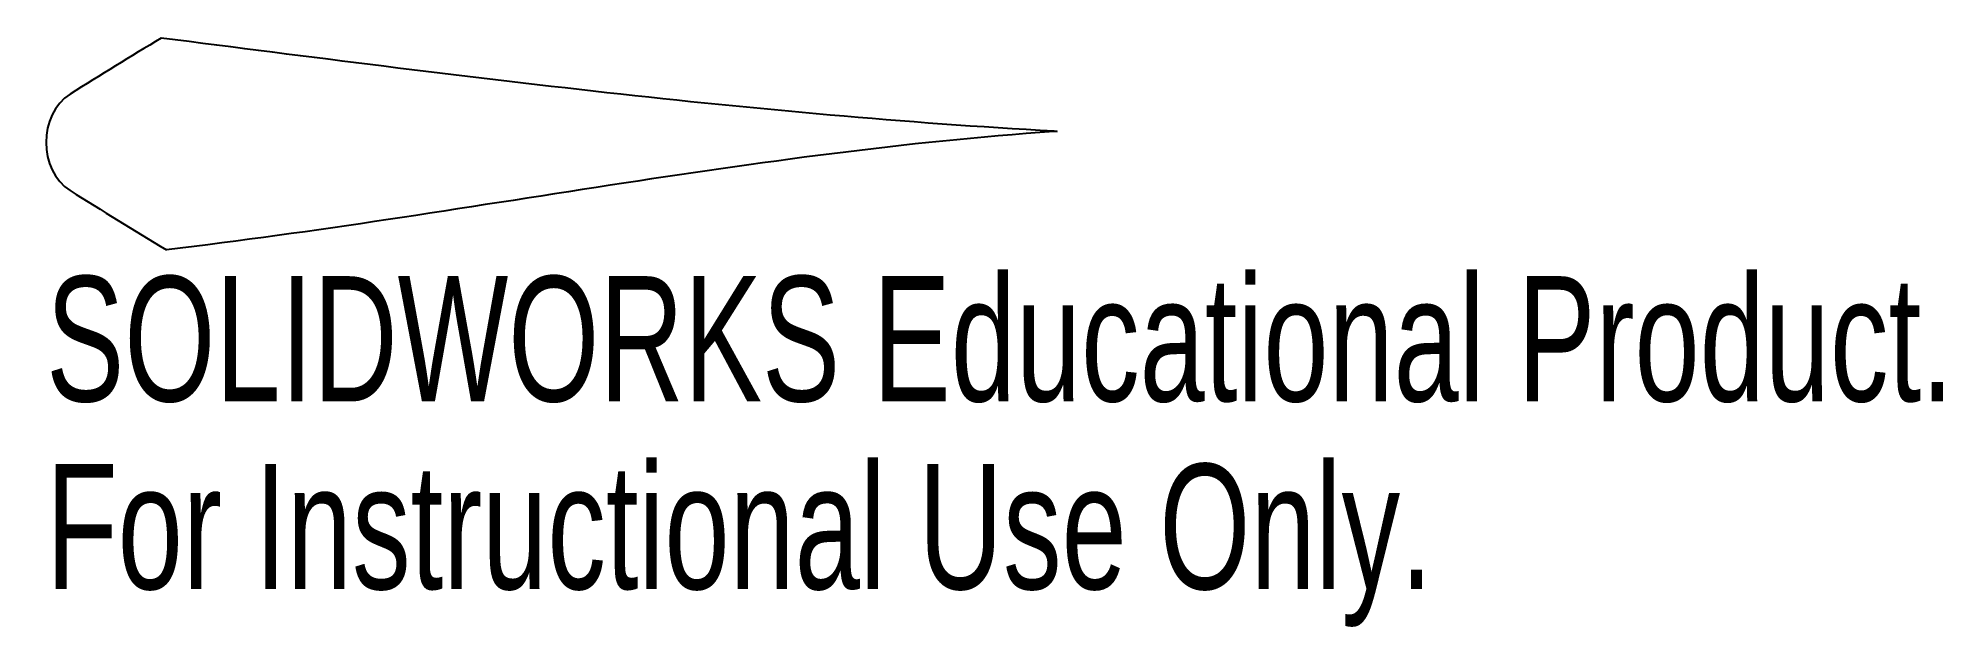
# Model space of a CAD drawing. Header units: millimetres. Extents: x 324.7 to 398.3, y -114.8 to -92.1.
import ezdxf

# ---------------------------------------------------------------- set-up
doc = ezdxf.new("R2010")
doc.units = ezdxf.units.MM
doc.styles.add('SLDTEXTSTYLE0', font='TXT', dxfattribs={"width": 0.7})

msp = doc.modelspace()

# ---------------------------------------------------------------- linework, layer by layer
at = {"color": 7, "linetype": 'Continuous', "lineweight": 25}
for points in [[(329.451, -92.065), (328.269, -92.774), (327.099, -93.496), (325.941, -94.226)], [(363.943, -95.66), (352.396, -95.029), (340.927, -93.524), (329.451, -92.065)], [(325.941, -94.226), (324.697, -95.011), (324.697, -97.171), (325.941, -97.955)], [(363.932, -95.676), (352.496, -96.457), (341.083, -98.9), (329.652, -100.237)], [(364.064, -95.667), (364.02, -95.67), (363.976, -95.673), (363.932, -95.676)], [(363.943, -95.66), (363.983, -95.663), (364.024, -95.665), (364.064, -95.667)], [(325.941, -97.955), (327.164, -98.726), (328.402, -99.489), (329.652, -100.237)]]:
    msp.add_open_spline(points, degree=3, dxfattribs=at)

# ---------------------------------------------------------------- texts
at = {"color": 7, "linetype": 'Continuous', "char_height": 4.83362, "attachment_point": 1, "style": 'SLDTEXTSTYLE0'}
for s, insert in [('SOLIDWORKS Educational Product.', (325.008, -101.256)), ('For Instructional Use Only.', (325.008, -108.507))]:
    msp.add_mtext(s, dxfattribs=dict(at, insert=insert))

doc.saveas('drawing.dxf')
